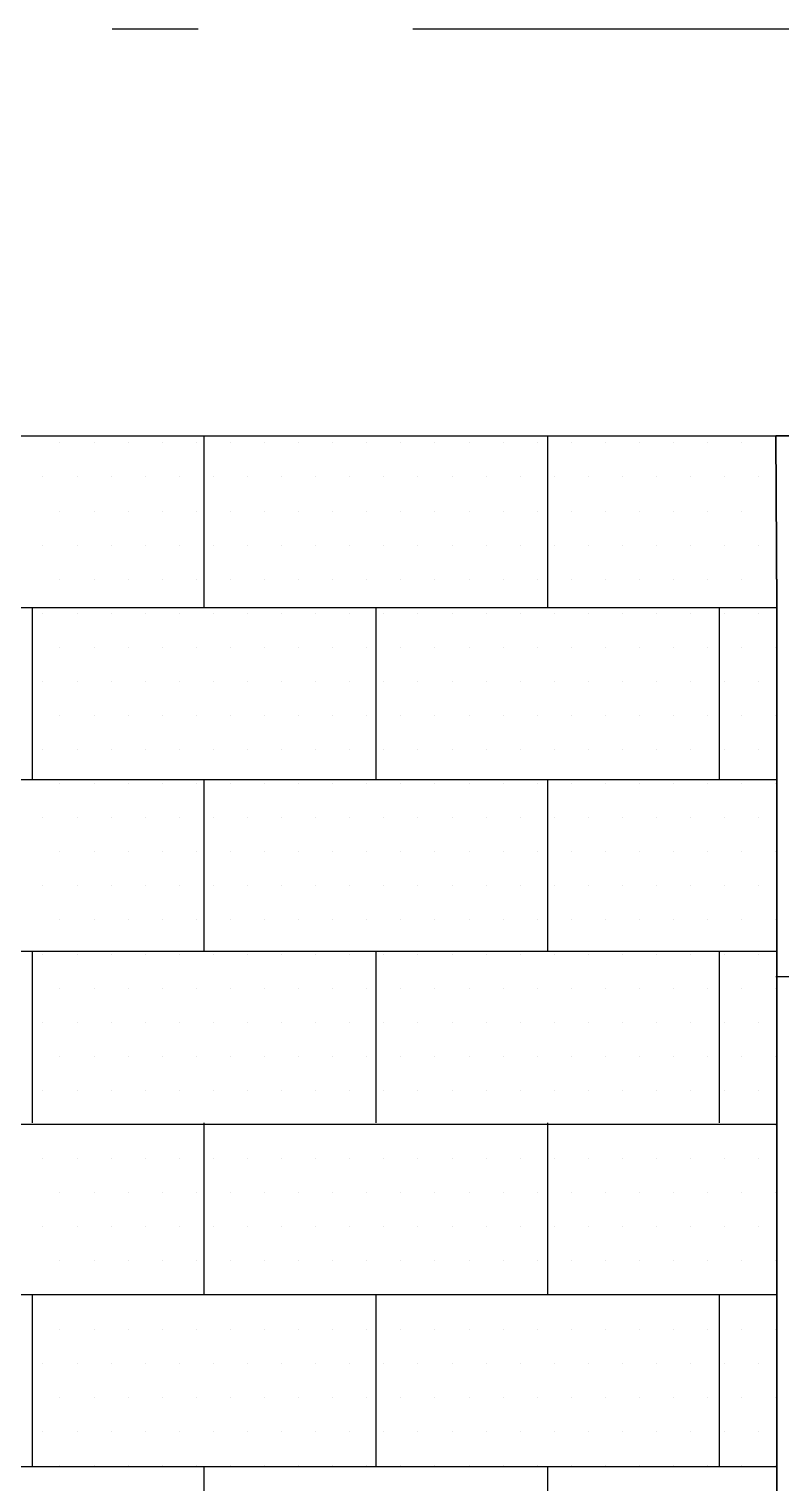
# Model space of a CAD drawing. Header units: metres. Extents: x 60.2 to 106, y 8.7 to 62.9.
# Drawn here: x 79.727 to 80.603, y 60.887 to 62.58 of the extents above; entities that cross this region are included whole.
import ezdxf

# ---------------------------------------------------------------- set-up
doc = ezdxf.new("R2010")
doc.units = ezdxf.units.M
doc.header["$LTSCALE"] = 5
doc.header["$MEASUREMENT"] = 0
doc.linetypes.add('DASHDOT', pattern=[1, 0.5, -0.25, 0, -0.25])
doc.layers.get('0').update_dxf_attribs({"color": 30})
for name, color, linetype, lineweight in [('A-ELEV-MBE1', 7, 'Continuous', 25), ('A-ELEV-PATT', 8, 'Continuous', 18), ('A-WALL-FULL-EXTR', 7, 'Continuous', 35)]:
    doc.layers.add(name, color=color, linetype=linetype, lineweight=lineweight)

msp = doc.modelspace()

# ---------------------------------------------------------------- linework, layer by layer
msp.add_line((80.6281, 61.4766), (80.5969, 61.4766))
at = {"layer": 'A-ELEV-MBE1', "linetype": 'DASHDOT', "ltscale": 0.2}
msp.add_line((82.8743, 62.5803), (72.9311, 62.5803), dxfattribs=at)
at = {"layer": 'A-ELEV-MBE1'}
for p, q in [((72.9311, 62.1066), (80.5969, 62.1066)), ((79.9311, 62.1066), (79.9311, 61.9066)), ((80.3311, 62.1066), (80.3311, 61.9066)), ((77.7311, 61.9066), (80.5981, 61.9066)), ((79.7311, 61.9066), (79.7311, 61.7066)), ((80.1311, 61.9066), (80.1311, 61.7066)), ((80.5311, 61.9066), (80.5311, 61.7066)), ((77.7311, 61.7066), (80.5981, 61.7066)), ((79.9311, 61.7066), (79.9311, 61.5066)), ((80.3311, 61.7066), (80.3311, 61.5066)), ((77.7311, 61.5066), (80.5981, 61.5066)), ((79.7311, 61.5066), (79.7311, 61.3066)), ((80.1311, 61.5066), (80.1311, 61.3066)), ((80.5311, 61.5066), (80.5311, 61.3066)), ((79.9311, 61.3066), (79.9311, 61.1066)), ((80.3311, 61.3066), (80.3311, 61.1066)), ((77.7311, 61.1066), (80.5981, 61.1066)), ((79.7311, 61.1066), (79.7311, 60.9066)), ((80.1311, 61.1066), (80.1311, 60.9066)), ((80.5311, 61.1066), (80.5311, 60.9066)), ((77.7311, 60.9066), (80.5969, 60.9066)), ((79.9311, 60.9066), (79.9311, 60.7066)), ((80.3311, 60.9066), (80.3311, 60.7066))]:
    msp.add_line(p, q, dxfattribs=at)
at = {"layer": 'A-ELEV-PATT', "linetype": 'Continuous'}
for p, q in [((79.7634, 62.0985), (79.7634, 62.0985)), ((79.8031, 62.0985), (79.8031, 62.0985)), ((79.8428, 62.0985), (79.8428, 62.0985)), ((79.8825, 62.0985), (79.8825, 62.0985)), ((79.9222, 62.0985), (79.9222, 62.0985)), ((79.9619, 62.0985), (79.9619, 62.0985)), ((80.0016, 62.0985), (80.0016, 62.0985)), ((80.0413, 62.0985), (80.0413, 62.0985)), ((80.0809, 62.0985), (80.0809, 62.0985)), ((80.1206, 62.0985), (80.1206, 62.0985)), ((80.1603, 62.0985), (80.1603, 62.0985)), ((80.2, 62.0985), (80.2, 62.0985)), ((80.2397, 62.0985), (80.2397, 62.0985)), ((80.2794, 62.0985), (80.2794, 62.0985)), ((80.3191, 62.0985), (80.3191, 62.0985)), ((80.3588, 62.0985), (80.3588, 62.0985)), ((80.3984, 62.0985), (80.3984, 62.0985)), ((80.4381, 62.0985), (80.4381, 62.0985)), ((80.4778, 62.0985), (80.4778, 62.0985)), ((80.5175, 62.0985), (80.5175, 62.0985)), ((80.5572, 62.0985), (80.5572, 62.0985)), ((80.5969, 62.0985), (80.5969, 62.0985)), ((79.7436, 62.0588), (79.7436, 62.0588)), ((79.7833, 62.0588), (79.7833, 62.0588)), ((79.823, 62.0588), (79.823, 62.0588)), ((79.8627, 62.0588), (79.8627, 62.0588)), ((79.9024, 62.0588), (79.9024, 62.0588)), ((79.942, 62.0588), (79.942, 62.0588)), ((79.9817, 62.0588), (79.9817, 62.0588)), ((80.0214, 62.0588), (80.0214, 62.0588)), ((80.0611, 62.0588), (80.0611, 62.0588)), ((80.1008, 62.0588), (80.1008, 62.0588)), ((80.1405, 62.0588), (80.1405, 62.0588)), ((80.1802, 62.0588), (80.1802, 62.0588)), ((80.2199, 62.0588), (80.2199, 62.0588)), ((80.2595, 62.0588), (80.2595, 62.0588)), ((80.2992, 62.0588), (80.2992, 62.0588)), ((80.3389, 62.0588), (80.3389, 62.0588)), ((80.3786, 62.0588), (80.3786, 62.0588)), ((80.4183, 62.0588), (80.4183, 62.0588)), ((80.458, 62.0588), (80.458, 62.0588)), ((80.4977, 62.0588), (80.4977, 62.0588)), ((80.5374, 62.0588), (80.5374, 62.0588)), ((80.577, 62.0588), (80.577, 62.0588)), ((79.7634, 62.0191), (79.7634, 62.0191)), ((79.8031, 62.0191), (79.8031, 62.0191)), ((79.8428, 62.0191), (79.8428, 62.0191)), ((79.8825, 62.0191), (79.8825, 62.0191)), ((79.9222, 62.0191), (79.9222, 62.0191)), ((79.9619, 62.0191), (79.9619, 62.0191)), ((80.0016, 62.0191), (80.0016, 62.0191)), ((80.0413, 62.0191), (80.0413, 62.0191)), ((80.0809, 62.0191), (80.0809, 62.0191)), ((80.1206, 62.0191), (80.1206, 62.0191)), ((80.1603, 62.0191), (80.1603, 62.0191)), ((80.2, 62.0191), (80.2, 62.0191)), ((80.2397, 62.0191), (80.2397, 62.0191)), ((80.2794, 62.0191), (80.2794, 62.0191)), ((80.3191, 62.0191), (80.3191, 62.0191)), ((80.3588, 62.0191), (80.3588, 62.0191)), ((80.3984, 62.0191), (80.3984, 62.0191)), ((80.4381, 62.0191), (80.4381, 62.0191)), ((80.4778, 62.0191), (80.4778, 62.0191)), ((80.5175, 62.0191), (80.5175, 62.0191)), ((80.5572, 62.0191), (80.5572, 62.0191)), ((80.5969, 62.0191), (80.5969, 62.0191)), ((79.7436, 61.9794), (79.7436, 61.9794)), ((79.7833, 61.9794), (79.7833, 61.9794)), ((79.823, 61.9794), (79.823, 61.9794)), ((79.8627, 61.9794), (79.8627, 61.9794)), ((79.9024, 61.9794), (79.9024, 61.9794)), ((79.942, 61.9794), (79.942, 61.9794)), ((79.9817, 61.9794), (79.9817, 61.9794)), ((80.0214, 61.9794), (80.0214, 61.9794)), ((80.0611, 61.9794), (80.0611, 61.9794)), ((80.1008, 61.9794), (80.1008, 61.9794)), ((80.1405, 61.9794), (80.1405, 61.9794)), ((80.1802, 61.9794), (80.1802, 61.9794)), ((80.2199, 61.9794), (80.2199, 61.9794)), ((80.2595, 61.9794), (80.2595, 61.9794)), ((80.2992, 61.9794), (80.2992, 61.9794)), ((80.3389, 61.9794), (80.3389, 61.9794)), ((80.3786, 61.9794), (80.3786, 61.9794)), ((80.4183, 61.9794), (80.4183, 61.9794)), ((80.458, 61.9794), (80.458, 61.9794)), ((80.4977, 61.9794), (80.4977, 61.9794)), ((80.5374, 61.9794), (80.5374, 61.9794)), ((80.577, 61.9794), (80.577, 61.9794)), ((79.7634, 61.9397), (79.7634, 61.9397)), ((79.8031, 61.9397), (79.8031, 61.9397)), ((79.8428, 61.9397), (79.8428, 61.9397)), ((79.8825, 61.9397), (79.8825, 61.9397)), ((79.9222, 61.9397), (79.9222, 61.9397)), ((79.9619, 61.9397), (79.9619, 61.9397)), ((80.0016, 61.9397), (80.0016, 61.9397)), ((80.0413, 61.9397), (80.0413, 61.9397)), ((80.0809, 61.9397), (80.0809, 61.9397)), ((80.1206, 61.9397), (80.1206, 61.9397)), ((80.1603, 61.9397), (80.1603, 61.9397)), ((80.2, 61.9397), (80.2, 61.9397)), ((80.2397, 61.9397), (80.2397, 61.9397)), ((80.2794, 61.9397), (80.2794, 61.9397)), ((80.3191, 61.9397), (80.3191, 61.9397)), ((80.3588, 61.9397), (80.3588, 61.9397)), ((80.3984, 61.9397), (80.3984, 61.9397)), ((80.4381, 61.9397), (80.4381, 61.9397)), ((80.4778, 61.9397), (80.4778, 61.9397)), ((80.5175, 61.9397), (80.5175, 61.9397)), ((80.5572, 61.9397), (80.5572, 61.9397)), ((80.5969, 61.9397), (80.5969, 61.9397)), ((79.7436, 61.9), (79.7436, 61.9)), ((79.7833, 61.9), (79.7833, 61.9)), ((79.823, 61.9), (79.823, 61.9)), ((79.8627, 61.9), (79.8627, 61.9)), ((79.9024, 61.9), (79.9024, 61.9)), ((79.942, 61.9), (79.942, 61.9)), ((79.9817, 61.9), (79.9817, 61.9)), ((80.0214, 61.9), (80.0214, 61.9)), ((80.0611, 61.9), (80.0611, 61.9)), ((80.1008, 61.9), (80.1008, 61.9)), ((80.1405, 61.9), (80.1405, 61.9)), ((80.1802, 61.9), (80.1802, 61.9)), ((80.2199, 61.9), (80.2199, 61.9)), ((80.2595, 61.9), (80.2595, 61.9)), ((80.2992, 61.9), (80.2992, 61.9)), ((80.3389, 61.9), (80.3389, 61.9)), ((80.3786, 61.9), (80.3786, 61.9)), ((80.4183, 61.9), (80.4183, 61.9)), ((80.458, 61.9), (80.458, 61.9)), ((80.4977, 61.9), (80.4977, 61.9)), ((80.5374, 61.9), (80.5374, 61.9)), ((80.577, 61.9), (80.577, 61.9)), ((79.7634, 61.8604), (79.7634, 61.8604)), ((79.8031, 61.8604), (79.8031, 61.8604)), ((79.8428, 61.8604), (79.8428, 61.8604)), ((79.8825, 61.8604), (79.8825, 61.8604)), ((79.9222, 61.8604), (79.9222, 61.8604)), ((79.9619, 61.8604), (79.9619, 61.8604)), ((80.0016, 61.8604), (80.0016, 61.8604)), ((80.0413, 61.8604), (80.0413, 61.8604)), ((80.0809, 61.8604), (80.0809, 61.8604)), ((80.1206, 61.8604), (80.1206, 61.8604)), ((80.1603, 61.8604), (80.1603, 61.8604)), ((80.2, 61.8604), (80.2, 61.8604)), ((80.2397, 61.8604), (80.2397, 61.8604)), ((80.2794, 61.8604), (80.2794, 61.8604)), ((80.3191, 61.8604), (80.3191, 61.8604)), ((80.3588, 61.8604), (80.3588, 61.8604)), ((80.3984, 61.8604), (80.3984, 61.8604)), ((80.4381, 61.8604), (80.4381, 61.8604)), ((80.4778, 61.8604), (80.4778, 61.8604)), ((80.5175, 61.8604), (80.5175, 61.8604)), ((80.5572, 61.8604), (80.5572, 61.8604)), ((80.5969, 61.8604), (80.5969, 61.8604)), ((79.7436, 61.8207), (79.7436, 61.8207)), ((79.7833, 61.8207), (79.7833, 61.8207)), ((79.823, 61.8207), (79.823, 61.8207)), ((79.8627, 61.8207), (79.8627, 61.8207)), ((79.9024, 61.8207), (79.9024, 61.8207)), ((79.942, 61.8207), (79.942, 61.8207)), ((79.9817, 61.8207), (79.9817, 61.8207)), ((80.0214, 61.8207), (80.0214, 61.8207)), ((80.0611, 61.8207), (80.0611, 61.8207)), ((80.1008, 61.8207), (80.1008, 61.8207)), ((80.1405, 61.8207), (80.1405, 61.8207)), ((80.1802, 61.8207), (80.1802, 61.8207)), ((80.2199, 61.8207), (80.2199, 61.8207)), ((80.2595, 61.8207), (80.2595, 61.8207)), ((80.2992, 61.8207), (80.2992, 61.8207)), ((80.3389, 61.8207), (80.3389, 61.8207)), ((80.3786, 61.8207), (80.3786, 61.8207)), ((80.4183, 61.8207), (80.4183, 61.8207)), ((80.458, 61.8207), (80.458, 61.8207)), ((80.4977, 61.8207), (80.4977, 61.8207)), ((80.5374, 61.8207), (80.5374, 61.8207)), ((80.577, 61.8207), (80.577, 61.8207)), ((79.7634, 61.781), (79.7634, 61.781)), ((79.8031, 61.781), (79.8031, 61.781)), ((79.8428, 61.781), (79.8428, 61.781)), ((79.8825, 61.781), (79.8825, 61.781)), ((79.9222, 61.781), (79.9222, 61.781)), ((79.9619, 61.781), (79.9619, 61.781)), ((80.0016, 61.781), (80.0016, 61.781)), ((80.0413, 61.781), (80.0413, 61.781)), ((80.0809, 61.781), (80.0809, 61.781)), ((80.1206, 61.781), (80.1206, 61.781)), ((80.1603, 61.781), (80.1603, 61.781)), ((80.2, 61.781), (80.2, 61.781)), ((80.2397, 61.781), (80.2397, 61.781)), ((80.2794, 61.781), (80.2794, 61.781)), ((80.3191, 61.781), (80.3191, 61.781)), ((80.3588, 61.781), (80.3588, 61.781)), ((80.3984, 61.781), (80.3984, 61.781)), ((80.4381, 61.781), (80.4381, 61.781)), ((80.4778, 61.781), (80.4778, 61.781)), ((80.5175, 61.781), (80.5175, 61.781)), ((80.5572, 61.781), (80.5572, 61.781)), ((80.5969, 61.781), (80.5969, 61.781)), ((79.7436, 61.7413), (79.7436, 61.7413)), ((79.7833, 61.7413), (79.7833, 61.7413)), ((79.823, 61.7413), (79.823, 61.7413)), ((79.8627, 61.7413), (79.8627, 61.7413)), ((79.9024, 61.7413), (79.9024, 61.7413)), ((79.942, 61.7413), (79.942, 61.7413)), ((79.9817, 61.7413), (79.9817, 61.7413)), ((80.0214, 61.7413), (80.0214, 61.7413)), ((80.0611, 61.7413), (80.0611, 61.7413)), ((80.1008, 61.7413), (80.1008, 61.7413)), ((80.1405, 61.7413), (80.1405, 61.7413)), ((80.1802, 61.7413), (80.1802, 61.7413)), ((80.2199, 61.7413), (80.2199, 61.7413)), ((80.2595, 61.7413), (80.2595, 61.7413)), ((80.2992, 61.7413), (80.2992, 61.7413)), ((80.3389, 61.7413), (80.3389, 61.7413)), ((80.3786, 61.7413), (80.3786, 61.7413)), ((80.4183, 61.7413), (80.4183, 61.7413)), ((80.458, 61.7413), (80.458, 61.7413)), ((80.4977, 61.7413), (80.4977, 61.7413)), ((80.5374, 61.7413), (80.5374, 61.7413)), ((80.577, 61.7413), (80.577, 61.7413)), ((79.7634, 61.7016), (79.7634, 61.7016)), ((79.8031, 61.7016), (79.8031, 61.7016)), ((79.8428, 61.7016), (79.8428, 61.7016)), ((79.8825, 61.7016), (79.8825, 61.7016)), ((79.9222, 61.7016), (79.9222, 61.7016)), ((79.9619, 61.7016), (79.9619, 61.7016)), ((80.0016, 61.7016), (80.0016, 61.7016)), ((80.0413, 61.7016), (80.0413, 61.7016)), ((80.0809, 61.7016), (80.0809, 61.7016)), ((80.1206, 61.7016), (80.1206, 61.7016)), ((80.1603, 61.7016), (80.1603, 61.7016)), ((80.2, 61.7016), (80.2, 61.7016)), ((80.2397, 61.7016), (80.2397, 61.7016)), ((80.2794, 61.7016), (80.2794, 61.7016)), ((80.3191, 61.7016), (80.3191, 61.7016)), ((80.3588, 61.7016), (80.3588, 61.7016)), ((80.3984, 61.7016), (80.3984, 61.7016)), ((80.4381, 61.7016), (80.4381, 61.7016)), ((80.4778, 61.7016), (80.4778, 61.7016)), ((80.5175, 61.7016), (80.5175, 61.7016)), ((80.5572, 61.7016), (80.5572, 61.7016)), ((80.5969, 61.7016), (80.5969, 61.7016)), ((79.7436, 61.6619), (79.7436, 61.6619)), ((79.7833, 61.6619), (79.7833, 61.6619)), ((79.823, 61.6619), (79.823, 61.6619)), ((79.8627, 61.6619), (79.8627, 61.6619)), ((79.9024, 61.6619), (79.9024, 61.6619)), ((79.942, 61.6619), (79.942, 61.6619)), ((79.9817, 61.6619), (79.9817, 61.6619)), ((80.0214, 61.6619), (80.0214, 61.6619)), ((80.0611, 61.6619), (80.0611, 61.6619)), ((80.1008, 61.6619), (80.1008, 61.6619)), ((80.1405, 61.6619), (80.1405, 61.6619)), ((80.1802, 61.6619), (80.1802, 61.6619)), ((80.2199, 61.6619), (80.2199, 61.6619)), ((80.2595, 61.6619), (80.2595, 61.6619)), ((80.2992, 61.6619), (80.2992, 61.6619)), ((80.3389, 61.6619), (80.3389, 61.6619)), ((80.3786, 61.6619), (80.3786, 61.6619)), ((80.4183, 61.6619), (80.4183, 61.6619)), ((80.458, 61.6619), (80.458, 61.6619)), ((80.4977, 61.6619), (80.4977, 61.6619)), ((80.5374, 61.6619), (80.5374, 61.6619)), ((80.577, 61.6619), (80.577, 61.6619)), ((79.7634, 61.6222), (79.7634, 61.6222)), ((79.8031, 61.6222), (79.8031, 61.6222)), ((79.8428, 61.6222), (79.8428, 61.6222)), ((79.8825, 61.6222), (79.8825, 61.6222)), ((79.9222, 61.6222), (79.9222, 61.6222)), ((79.9619, 61.6222), (79.9619, 61.6222)), ((80.0016, 61.6222), (80.0016, 61.6222)), ((80.0413, 61.6222), (80.0413, 61.6222)), ((80.0809, 61.6222), (80.0809, 61.6222)), ((80.1206, 61.6222), (80.1206, 61.6222)), ((80.1603, 61.6222), (80.1603, 61.6222)), ((80.2, 61.6222), (80.2, 61.6222)), ((80.2397, 61.6222), (80.2397, 61.6222)), ((80.2794, 61.6222), (80.2794, 61.6222)), ((80.3191, 61.6222), (80.3191, 61.6222)), ((80.3588, 61.6222), (80.3588, 61.6222)), ((80.3984, 61.6222), (80.3984, 61.6222)), ((80.4381, 61.6222), (80.4381, 61.6222)), ((80.4778, 61.6222), (80.4778, 61.6222)), ((80.5175, 61.6222), (80.5175, 61.6222)), ((80.5572, 61.6222), (80.5572, 61.6222)), ((80.5969, 61.6222), (80.5969, 61.6222)), ((79.7436, 61.5825), (79.7436, 61.5825)), ((79.7833, 61.5825), (79.7833, 61.5825)), ((79.823, 61.5825), (79.823, 61.5825)), ((79.8627, 61.5825), (79.8627, 61.5825)), ((79.9024, 61.5825), (79.9024, 61.5825)), ((79.942, 61.5825), (79.942, 61.5825)), ((79.9817, 61.5825), (79.9817, 61.5825)), ((80.0214, 61.5825), (80.0214, 61.5825)), ((80.0611, 61.5825), (80.0611, 61.5825)), ((80.1008, 61.5825), (80.1008, 61.5825)), ((80.1405, 61.5825), (80.1405, 61.5825)), ((80.1802, 61.5825), (80.1802, 61.5825)), ((80.2199, 61.5825), (80.2199, 61.5825)), ((80.2595, 61.5825), (80.2595, 61.5825)), ((80.2992, 61.5825), (80.2992, 61.5825)), ((80.3389, 61.5825), (80.3389, 61.5825)), ((80.3786, 61.5825), (80.3786, 61.5825)), ((80.4183, 61.5825), (80.4183, 61.5825)), ((80.458, 61.5825), (80.458, 61.5825)), ((80.4977, 61.5825), (80.4977, 61.5825)), ((80.5374, 61.5825), (80.5374, 61.5825)), ((80.577, 61.5825), (80.577, 61.5825)), ((79.7634, 61.5429), (79.7634, 61.5429)), ((79.8031, 61.5429), (79.8031, 61.5429)), ((79.8428, 61.5429), (79.8428, 61.5429)), ((79.8825, 61.5429), (79.8825, 61.5429)), ((79.9222, 61.5429), (79.9222, 61.5429)), ((79.9619, 61.5429), (79.9619, 61.5429)), ((80.0016, 61.5429), (80.0016, 61.5429)), ((80.0413, 61.5429), (80.0413, 61.5429)), ((80.0809, 61.5429), (80.0809, 61.5429)), ((80.1206, 61.5429), (80.1206, 61.5429)), ((80.1603, 61.5429), (80.1603, 61.5429)), ((80.2, 61.5429), (80.2, 61.5429)), ((80.2397, 61.5429), (80.2397, 61.5429)), ((80.2794, 61.5429), (80.2794, 61.5429)), ((80.3191, 61.5429), (80.3191, 61.5429)), ((80.3588, 61.5429), (80.3588, 61.5429)), ((80.3984, 61.5429), (80.3984, 61.5429)), ((80.4381, 61.5429), (80.4381, 61.5429)), ((80.4778, 61.5429), (80.4778, 61.5429)), ((80.5175, 61.5429), (80.5175, 61.5429)), ((80.5572, 61.5429), (80.5572, 61.5429)), ((80.5969, 61.5429), (80.5969, 61.5429)), ((79.7436, 61.5032), (79.7436, 61.5032)), ((79.7833, 61.5032), (79.7833, 61.5032)), ((79.823, 61.5032), (79.823, 61.5032)), ((79.8627, 61.5032), (79.8627, 61.5032)), ((79.9024, 61.5032), (79.9024, 61.5032)), ((79.942, 61.5032), (79.942, 61.5032)), ((79.9817, 61.5032), (79.9817, 61.5032)), ((80.0214, 61.5032), (80.0214, 61.5032)), ((80.0611, 61.5032), (80.0611, 61.5032)), ((80.1008, 61.5032), (80.1008, 61.5032)), ((80.1405, 61.5032), (80.1405, 61.5032)), ((80.1802, 61.5032), (80.1802, 61.5032)), ((80.2199, 61.5032), (80.2199, 61.5032)), ((80.2595, 61.5032), (80.2595, 61.5032)), ((80.2992, 61.5032), (80.2992, 61.5032)), ((80.3389, 61.5032), (80.3389, 61.5032)), ((80.3786, 61.5032), (80.3786, 61.5032)), ((80.4183, 61.5032), (80.4183, 61.5032)), ((80.458, 61.5032), (80.458, 61.5032)), ((80.4977, 61.5032), (80.4977, 61.5032)), ((80.5374, 61.5032), (80.5374, 61.5032)), ((80.577, 61.5032), (80.577, 61.5032)), ((79.7634, 61.4635), (79.7634, 61.4635)), ((79.8031, 61.4635), (79.8031, 61.4635)), ((79.8428, 61.4635), (79.8428, 61.4635)), ((79.8825, 61.4635), (79.8825, 61.4635)), ((79.9222, 61.4635), (79.9222, 61.4635)), ((79.9619, 61.4635), (79.9619, 61.4635)), ((80.0016, 61.4635), (80.0016, 61.4635)), ((80.0413, 61.4635), (80.0413, 61.4635)), ((80.0809, 61.4635), (80.0809, 61.4635)), ((80.1206, 61.4635), (80.1206, 61.4635)), ((80.1603, 61.4635), (80.1603, 61.4635)), ((80.2, 61.4635), (80.2, 61.4635)), ((80.2397, 61.4635), (80.2397, 61.4635)), ((80.2794, 61.4635), (80.2794, 61.4635)), ((80.3191, 61.4635), (80.3191, 61.4635)), ((80.3588, 61.4635), (80.3588, 61.4635)), ((80.3984, 61.4635), (80.3984, 61.4635)), ((80.4381, 61.4635), (80.4381, 61.4635)), ((80.4778, 61.4635), (80.4778, 61.4635)), ((80.5175, 61.4635), (80.5175, 61.4635)), ((80.5572, 61.4635), (80.5572, 61.4635)), ((80.5969, 61.4635), (80.5969, 61.4635)), ((79.7436, 61.4238), (79.7436, 61.4238)), ((79.7833, 61.4238), (79.7833, 61.4238)), ((79.823, 61.4238), (79.823, 61.4238)), ((79.8627, 61.4238), (79.8627, 61.4238)), ((79.9024, 61.4238), (79.9024, 61.4238)), ((79.942, 61.4238), (79.942, 61.4238)), ((79.9817, 61.4238), (79.9817, 61.4238)), ((80.0214, 61.4238), (80.0214, 61.4238)), ((80.0611, 61.4238), (80.0611, 61.4238)), ((80.1008, 61.4238), (80.1008, 61.4238)), ((80.1405, 61.4238), (80.1405, 61.4238)), ((80.1802, 61.4238), (80.1802, 61.4238)), ((80.2199, 61.4238), (80.2199, 61.4238)), ((80.2595, 61.4238), (80.2595, 61.4238)), ((80.2992, 61.4238), (80.2992, 61.4238)), ((80.3389, 61.4238), (80.3389, 61.4238)), ((80.3786, 61.4238), (80.3786, 61.4238)), ((80.4183, 61.4238), (80.4183, 61.4238)), ((80.458, 61.4238), (80.458, 61.4238)), ((80.4977, 61.4238), (80.4977, 61.4238)), ((80.5374, 61.4238), (80.5374, 61.4238)), ((80.577, 61.4238), (80.577, 61.4238)), ((79.7634, 61.3841), (79.7634, 61.3841)), ((79.8031, 61.3841), (79.8031, 61.3841)), ((79.8428, 61.3841), (79.8428, 61.3841)), ((79.8825, 61.3841), (79.8825, 61.3841)), ((79.9222, 61.3841), (79.9222, 61.3841)), ((79.9619, 61.3841), (79.9619, 61.3841)), ((80.0016, 61.3841), (80.0016, 61.3841)), ((80.0413, 61.3841), (80.0413, 61.3841)), ((80.0809, 61.3841), (80.0809, 61.3841)), ((80.1206, 61.3841), (80.1206, 61.3841)), ((80.1603, 61.3841), (80.1603, 61.3841)), ((80.2, 61.3841), (80.2, 61.3841)), ((80.2397, 61.3841), (80.2397, 61.3841)), ((80.2794, 61.3841), (80.2794, 61.3841)), ((80.3191, 61.3841), (80.3191, 61.3841)), ((80.3588, 61.3841), (80.3588, 61.3841)), ((80.3984, 61.3841), (80.3984, 61.3841)), ((80.4381, 61.3841), (80.4381, 61.3841)), ((80.4778, 61.3841), (80.4778, 61.3841)), ((80.5175, 61.3841), (80.5175, 61.3841)), ((80.5572, 61.3841), (80.5572, 61.3841)), ((80.5969, 61.3841), (80.5969, 61.3841)), ((79.7436, 61.3444), (79.7436, 61.3444)), ((79.7833, 61.3444), (79.7833, 61.3444)), ((79.823, 61.3444), (79.823, 61.3444)), ((79.8627, 61.3444), (79.8627, 61.3444)), ((79.9024, 61.3444), (79.9024, 61.3444)), ((79.942, 61.3444), (79.942, 61.3444)), ((79.9817, 61.3444), (79.9817, 61.3444)), ((80.0214, 61.3444), (80.0214, 61.3444)), ((80.0611, 61.3444), (80.0611, 61.3444)), ((80.1008, 61.3444), (80.1008, 61.3444)), ((80.1405, 61.3444), (80.1405, 61.3444)), ((80.1802, 61.3444), (80.1802, 61.3444)), ((80.2199, 61.3444), (80.2199, 61.3444)), ((80.2595, 61.3444), (80.2595, 61.3444)), ((80.2992, 61.3444), (80.2992, 61.3444)), ((80.3389, 61.3444), (80.3389, 61.3444)), ((80.3786, 61.3444), (80.3786, 61.3444)), ((80.4183, 61.3444), (80.4183, 61.3444)), ((80.458, 61.3444), (80.458, 61.3444)), ((80.4977, 61.3444), (80.4977, 61.3444)), ((80.5374, 61.3444), (80.5374, 61.3444)), ((80.577, 61.3444), (80.577, 61.3444)), ((79.7634, 61.3047), (79.7634, 61.3047)), ((79.8031, 61.3047), (79.8031, 61.3047)), ((79.8428, 61.3047), (79.8428, 61.3047)), ((79.8825, 61.3047), (79.8825, 61.3047)), ((79.9222, 61.3047), (79.9222, 61.3047)), ((79.9619, 61.3047), (79.9619, 61.3047)), ((80.0016, 61.3047), (80.0016, 61.3047)), ((80.0413, 61.3047), (80.0413, 61.3047)), ((80.0809, 61.3047), (80.0809, 61.3047)), ((80.1206, 61.3047), (80.1206, 61.3047)), ((80.1603, 61.3047), (80.1603, 61.3047)), ((80.2, 61.3047), (80.2, 61.3047)), ((80.2397, 61.3047), (80.2397, 61.3047)), ((80.2794, 61.3047), (80.2794, 61.3047)), ((80.3191, 61.3047), (80.3191, 61.3047)), ((80.3588, 61.3047), (80.3588, 61.3047)), ((80.3984, 61.3047), (80.3984, 61.3047)), ((80.4381, 61.3047), (80.4381, 61.3047)), ((80.4778, 61.3047), (80.4778, 61.3047)), ((80.5175, 61.3047), (80.5175, 61.3047)), ((80.5572, 61.3047), (80.5572, 61.3047)), ((80.5969, 61.3047), (80.5969, 61.3047)), ((79.7436, 61.265), (79.7436, 61.265)), ((79.7833, 61.265), (79.7833, 61.265)), ((79.823, 61.265), (79.823, 61.265)), ((79.8627, 61.265), (79.8627, 61.265)), ((79.9024, 61.265), (79.9024, 61.265)), ((79.942, 61.265), (79.942, 61.265)), ((79.9817, 61.265), (79.9817, 61.265)), ((80.0214, 61.265), (80.0214, 61.265)), ((80.0611, 61.265), (80.0611, 61.265)), ((80.1008, 61.265), (80.1008, 61.265)), ((80.1405, 61.265), (80.1405, 61.265)), ((80.1802, 61.265), (80.1802, 61.265)), ((80.2199, 61.265), (80.2199, 61.265)), ((80.2595, 61.265), (80.2595, 61.265)), ((80.2992, 61.265), (80.2992, 61.265)), ((80.3389, 61.265), (80.3389, 61.265)), ((80.3786, 61.265), (80.3786, 61.265)), ((80.4183, 61.265), (80.4183, 61.265)), ((80.458, 61.265), (80.458, 61.265)), ((80.4977, 61.265), (80.4977, 61.265)), ((80.5374, 61.265), (80.5374, 61.265)), ((80.577, 61.265), (80.577, 61.265)), ((79.7634, 61.2254), (79.7634, 61.2254)), ((79.8031, 61.2254), (79.8031, 61.2254)), ((79.8428, 61.2254), (79.8428, 61.2254)), ((79.8825, 61.2254), (79.8825, 61.2254)), ((79.9222, 61.2254), (79.9222, 61.2254)), ((79.9619, 61.2254), (79.9619, 61.2254)), ((80.0016, 61.2254), (80.0016, 61.2254)), ((80.0413, 61.2254), (80.0413, 61.2254)), ((80.0809, 61.2254), (80.0809, 61.2254)), ((80.1206, 61.2254), (80.1206, 61.2254)), ((80.1603, 61.2254), (80.1603, 61.2254)), ((80.2, 61.2254), (80.2, 61.2254)), ((80.2397, 61.2254), (80.2397, 61.2254)), ((80.2794, 61.2254), (80.2794, 61.2254)), ((80.3191, 61.2254), (80.3191, 61.2254)), ((80.3588, 61.2254), (80.3588, 61.2254)), ((80.3984, 61.2254), (80.3984, 61.2254)), ((80.4381, 61.2254), (80.4381, 61.2254)), ((80.4778, 61.2254), (80.4778, 61.2254)), ((80.5175, 61.2254), (80.5175, 61.2254)), ((80.5572, 61.2254), (80.5572, 61.2254)), ((80.5969, 61.2254), (80.5969, 61.2254)), ((79.7436, 61.1857), (79.7436, 61.1857)), ((79.7833, 61.1857), (79.7833, 61.1857)), ((79.823, 61.1857), (79.823, 61.1857)), ((79.8627, 61.1857), (79.8627, 61.1857)), ((79.9024, 61.1857), (79.9024, 61.1857)), ((79.942, 61.1857), (79.942, 61.1857)), ((79.9817, 61.1857), (79.9817, 61.1857)), ((80.0214, 61.1857), (80.0214, 61.1857)), ((80.0611, 61.1857), (80.0611, 61.1857)), ((80.1008, 61.1857), (80.1008, 61.1857)), ((80.1405, 61.1857), (80.1405, 61.1857)), ((80.1802, 61.1857), (80.1802, 61.1857)), ((80.2199, 61.1857), (80.2199, 61.1857)), ((80.2595, 61.1857), (80.2595, 61.1857)), ((80.2992, 61.1857), (80.2992, 61.1857)), ((80.3389, 61.1857), (80.3389, 61.1857)), ((80.3786, 61.1857), (80.3786, 61.1857)), ((80.4183, 61.1857), (80.4183, 61.1857)), ((80.458, 61.1857), (80.458, 61.1857)), ((80.4977, 61.1857), (80.4977, 61.1857)), ((80.5374, 61.1857), (80.5374, 61.1857)), ((80.577, 61.1857), (80.577, 61.1857)), ((79.7634, 61.146), (79.7634, 61.146)), ((79.8031, 61.146), (79.8031, 61.146)), ((79.8428, 61.146), (79.8428, 61.146)), ((79.8825, 61.146), (79.8825, 61.146)), ((79.9222, 61.146), (79.9222, 61.146)), ((79.9619, 61.146), (79.9619, 61.146)), ((80.0016, 61.146), (80.0016, 61.146)), ((80.0413, 61.146), (80.0413, 61.146)), ((80.0809, 61.146), (80.0809, 61.146)), ((80.1206, 61.146), (80.1206, 61.146)), ((80.1603, 61.146), (80.1603, 61.146)), ((80.2, 61.146), (80.2, 61.146)), ((80.2397, 61.146), (80.2397, 61.146)), ((80.2794, 61.146), (80.2794, 61.146)), ((80.3191, 61.146), (80.3191, 61.146)), ((80.3588, 61.146), (80.3588, 61.146)), ((80.3984, 61.146), (80.3984, 61.146)), ((80.4381, 61.146), (80.4381, 61.146)), ((80.4778, 61.146), (80.4778, 61.146)), ((80.5175, 61.146), (80.5175, 61.146)), ((80.5572, 61.146), (80.5572, 61.146)), ((80.5969, 61.146), (80.5969, 61.146)), ((79.7436, 61.1063), (79.7436, 61.1063)), ((79.7833, 61.1063), (79.7833, 61.1063)), ((79.823, 61.1063), (79.823, 61.1063)), ((79.8627, 61.1063), (79.8627, 61.1063)), ((79.9024, 61.1063), (79.9024, 61.1063)), ((79.942, 61.1063), (79.942, 61.1063)), ((79.9817, 61.1063), (79.9817, 61.1063)), ((80.0214, 61.1063), (80.0214, 61.1063)), ((80.0611, 61.1063), (80.0611, 61.1063)), ((80.1008, 61.1063), (80.1008, 61.1063)), ((80.1405, 61.1063), (80.1405, 61.1063)), ((80.1802, 61.1063), (80.1802, 61.1063)), ((80.2199, 61.1063), (80.2199, 61.1063)), ((80.2595, 61.1063), (80.2595, 61.1063)), ((80.2992, 61.1063), (80.2992, 61.1063)), ((80.3389, 61.1063), (80.3389, 61.1063)), ((80.3786, 61.1063), (80.3786, 61.1063)), ((80.4183, 61.1063), (80.4183, 61.1063)), ((80.458, 61.1063), (80.458, 61.1063)), ((80.4977, 61.1063), (80.4977, 61.1063)), ((80.5374, 61.1063), (80.5374, 61.1063)), ((80.577, 61.1063), (80.577, 61.1063)), ((79.7634, 61.0666), (79.7634, 61.0666)), ((79.8031, 61.0666), (79.8031, 61.0666)), ((79.8428, 61.0666), (79.8428, 61.0666)), ((79.8825, 61.0666), (79.8825, 61.0666)), ((79.9222, 61.0666), (79.9222, 61.0666)), ((79.9619, 61.0666), (79.9619, 61.0666)), ((80.0016, 61.0666), (80.0016, 61.0666)), ((80.0413, 61.0666), (80.0413, 61.0666)), ((80.0809, 61.0666), (80.0809, 61.0666)), ((80.1206, 61.0666), (80.1206, 61.0666)), ((80.1603, 61.0666), (80.1603, 61.0666)), ((80.2, 61.0666), (80.2, 61.0666)), ((80.2397, 61.0666), (80.2397, 61.0666)), ((80.2794, 61.0666), (80.2794, 61.0666)), ((80.3191, 61.0666), (80.3191, 61.0666)), ((80.3588, 61.0666), (80.3588, 61.0666)), ((80.3984, 61.0666), (80.3984, 61.0666)), ((80.4381, 61.0666), (80.4381, 61.0666)), ((80.4778, 61.0666), (80.4778, 61.0666)), ((80.5175, 61.0666), (80.5175, 61.0666)), ((80.5572, 61.0666), (80.5572, 61.0666)), ((80.5969, 61.0666), (80.5969, 61.0666)), ((79.7436, 61.0269), (79.7436, 61.0269)), ((79.7833, 61.0269), (79.7833, 61.0269)), ((79.823, 61.0269), (79.823, 61.0269)), ((79.8627, 61.0269), (79.8627, 61.0269)), ((79.9024, 61.0269), (79.9024, 61.0269)), ((79.942, 61.0269), (79.942, 61.0269)), ((79.9817, 61.0269), (79.9817, 61.0269)), ((80.0214, 61.0269), (80.0214, 61.0269)), ((80.0611, 61.0269), (80.0611, 61.0269)), ((80.1008, 61.0269), (80.1008, 61.0269)), ((80.1405, 61.0269), (80.1405, 61.0269)), ((80.1802, 61.0269), (80.1802, 61.0269)), ((80.2199, 61.0269), (80.2199, 61.0269)), ((80.2595, 61.0269), (80.2595, 61.0269)), ((80.2992, 61.0269), (80.2992, 61.0269)), ((80.3389, 61.0269), (80.3389, 61.0269)), ((80.3786, 61.0269), (80.3786, 61.0269)), ((80.4183, 61.0269), (80.4183, 61.0269)), ((80.458, 61.0269), (80.458, 61.0269)), ((80.4977, 61.0269), (80.4977, 61.0269)), ((80.5374, 61.0269), (80.5374, 61.0269)), ((80.577, 61.0269), (80.577, 61.0269)), ((79.7634, 60.9872), (79.7634, 60.9872)), ((79.8031, 60.9872), (79.8031, 60.9872)), ((79.8428, 60.9872), (79.8428, 60.9872)), ((79.8825, 60.9872), (79.8825, 60.9872)), ((79.9222, 60.9872), (79.9222, 60.9872)), ((79.9619, 60.9872), (79.9619, 60.9872)), ((80.0016, 60.9872), (80.0016, 60.9872)), ((80.0413, 60.9872), (80.0413, 60.9872)), ((80.0809, 60.9872), (80.0809, 60.9872)), ((80.1206, 60.9872), (80.1206, 60.9872)), ((80.1603, 60.9872), (80.1603, 60.9872)), ((80.2, 60.9872), (80.2, 60.9872)), ((80.2397, 60.9872), (80.2397, 60.9872)), ((80.2794, 60.9872), (80.2794, 60.9872)), ((80.3191, 60.9872), (80.3191, 60.9872)), ((80.3588, 60.9872), (80.3588, 60.9872)), ((80.3984, 60.9872), (80.3984, 60.9872)), ((80.4381, 60.9872), (80.4381, 60.9872)), ((80.4778, 60.9872), (80.4778, 60.9872)), ((80.5175, 60.9872), (80.5175, 60.9872)), ((80.5572, 60.9872), (80.5572, 60.9872)), ((80.5969, 60.9872), (80.5969, 60.9872)), ((79.7436, 60.9475), (79.7436, 60.9475)), ((79.7833, 60.9475), (79.7833, 60.9475)), ((79.823, 60.9475), (79.823, 60.9475)), ((79.8627, 60.9475), (79.8627, 60.9475)), ((79.9024, 60.9475), (79.9024, 60.9475)), ((79.942, 60.9475), (79.942, 60.9475)), ((79.9817, 60.9475), (79.9817, 60.9475)), ((80.0214, 60.9475), (80.0214, 60.9475)), ((80.0611, 60.9475), (80.0611, 60.9475)), ((80.1008, 60.9475), (80.1008, 60.9475)), ((80.1405, 60.9475), (80.1405, 60.9475)), ((80.1802, 60.9475), (80.1802, 60.9475)), ((80.2199, 60.9475), (80.2199, 60.9475)), ((80.2595, 60.9475), (80.2595, 60.9475)), ((80.2992, 60.9475), (80.2992, 60.9475)), ((80.3389, 60.9475), (80.3389, 60.9475)), ((80.3786, 60.9475), (80.3786, 60.9475)), ((80.4183, 60.9475), (80.4183, 60.9475)), ((80.458, 60.9475), (80.458, 60.9475)), ((80.4977, 60.9475), (80.4977, 60.9475)), ((80.5374, 60.9475), (80.5374, 60.9475)), ((80.577, 60.9475), (80.577, 60.9475)), ((79.7634, 60.9079), (79.7634, 60.9079)), ((79.8031, 60.9079), (79.8031, 60.9079)), ((79.8428, 60.9079), (79.8428, 60.9079)), ((79.8825, 60.9079), (79.8825, 60.9079)), ((79.9222, 60.9079), (79.9222, 60.9079)), ((79.9619, 60.9079), (79.9619, 60.9079)), ((80.0016, 60.9079), (80.0016, 60.9079)), ((80.0413, 60.9079), (80.0413, 60.9079)), ((80.0809, 60.9079), (80.0809, 60.9079)), ((80.1206, 60.9079), (80.1206, 60.9079)), ((80.1603, 60.9079), (80.1603, 60.9079)), ((80.2, 60.9079), (80.2, 60.9079)), ((80.2397, 60.9079), (80.2397, 60.9079)), ((80.2794, 60.9079), (80.2794, 60.9079)), ((80.3191, 60.9079), (80.3191, 60.9079)), ((80.3588, 60.9079), (80.3588, 60.9079)), ((80.3984, 60.9079), (80.3984, 60.9079)), ((80.4381, 60.9079), (80.4381, 60.9079)), ((80.4778, 60.9079), (80.4778, 60.9079)), ((80.5175, 60.9079), (80.5175, 60.9079)), ((80.5572, 60.9079), (80.5572, 60.9079)), ((80.5969, 60.9079), (80.5969, 60.9079))]:
    msp.add_line(p, q, dxfattribs=at)
at = {"layer": 'A-WALL-FULL-EXTR'}
for p, q in [((81.3981, 62.1066), (80.5969, 62.1066)), ((80.5981, 61.9066), (80.5969, 62.1066)), ((80.5981, 61.9066), (80.5981, 59.9066)), ((80.5969, 61.3047), (77.7311, 61.3066))]:
    msp.add_line(p, q, dxfattribs=at)

doc.saveas('drawing.dxf')
